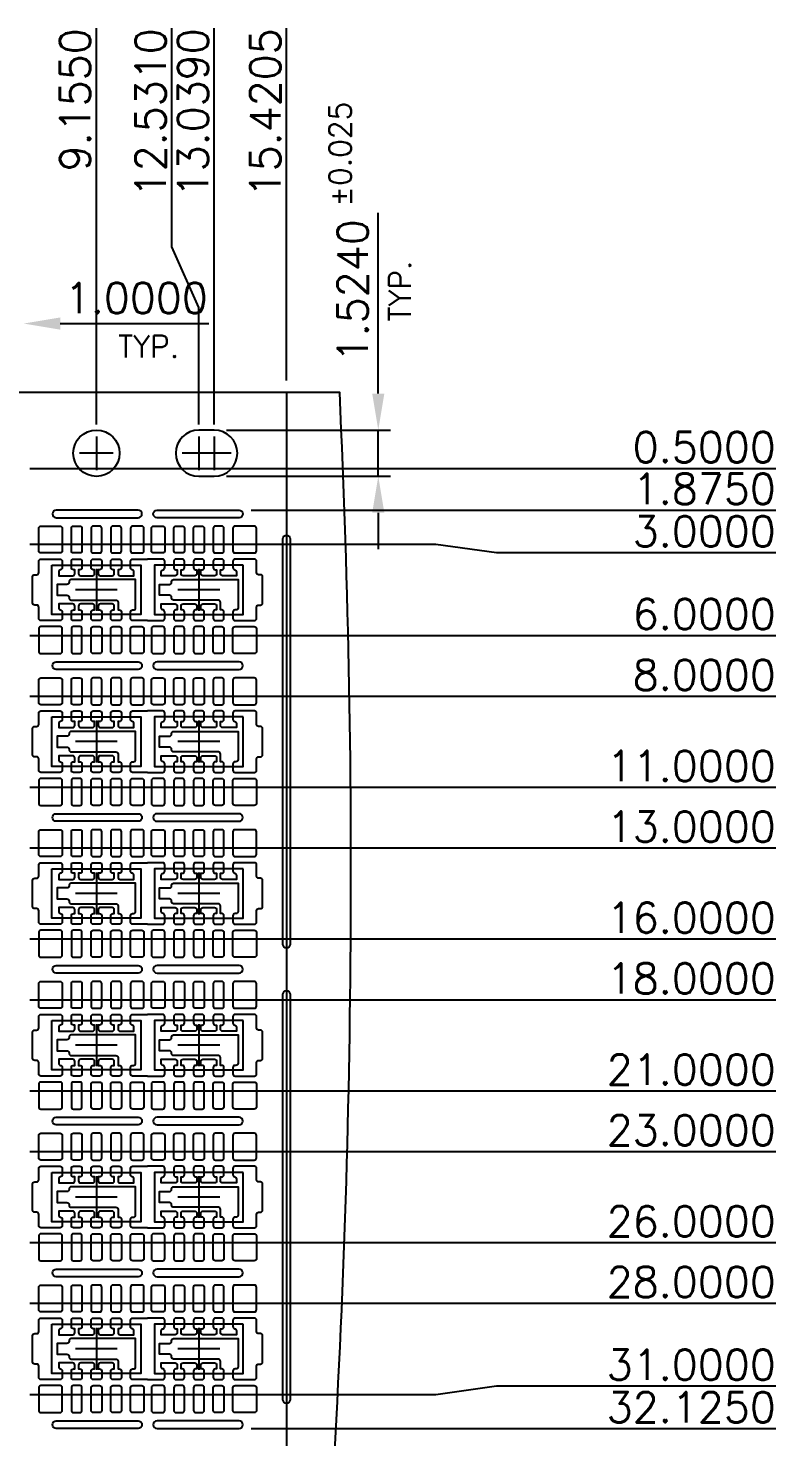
# Model space of a CAD drawing. Extents: x -629 to -184, y 97 to 360.
# Drawn here: x -569 to -507.4, y 215.9 to 331.9 of the extents above; entities that cross this region are included whole.
import ezdxf
from ezdxf.enums import TextEntityAlignment as Align
from ezdxf.lldxf.tags import DXFTag

# ---------------------------------------------------------------- set-up
doc = ezdxf.new("R2010")
doc.units = 0
doc.header["$LTSCALE"] = 8
doc.header["$MEASUREMENT"] = 0
for name, color, linetype in [('CEN', 2, 'CENTER'), ('COIN-LINE', 4, 'Continuous'), ('DIM', 7, 'Continuous'), ('LF-LINE', 1, 'Continuous'), ('PKG-OUT', 3, 'HIDDEN')]:
    doc.layers.add(name, color=color, linetype=linetype)
doc.styles.add('SIMPLEX', font='SIMPLEX.shx', dxfattribs={"height": 3})
tags = doc.linetypes.add('CENTER', pattern=[2, 1.25, -0.25, 0.25, -0.25]).pattern_tags.tags
tags[10:11] = [DXFTag(74, 4), DXFTag(75, 0), DXFTag(340, '0'), DXFTag(46, 1.0), DXFTag(50, 0.0), DXFTag(44, 0.0), DXFTag(45, 0.0)]
tags[8:9] = [DXFTag(74, 4), DXFTag(75, 0), DXFTag(340, '0'), DXFTag(46, 1.0), DXFTag(50, 0.0), DXFTag(44, 0.0), DXFTag(45, 0.0)]
tags[6:7] = [DXFTag(74, 4), DXFTag(75, 0), DXFTag(340, '0'), DXFTag(46, 1.0), DXFTag(50, 0.0), DXFTag(44, 0.0), DXFTag(45, 0.0)]
tags[4:5] = [DXFTag(74, 4), DXFTag(75, 0), DXFTag(340, '0'), DXFTag(46, 1.0), DXFTag(50, 0.0), DXFTag(44, 0.0), DXFTag(45, 0.0)]
tags = doc.linetypes.add('HIDDEN', pattern=[0.375, 0.25, -0.125]).pattern_tags.tags
tags[6:7] = [DXFTag(74, 4), DXFTag(75, 0), DXFTag(340, '0'), DXFTag(46, 1.0), DXFTag(50, 0.0), DXFTag(44, 0.0), DXFTag(45, 0.0)]
tags[4:5] = [DXFTag(74, 4), DXFTag(75, 0), DXFTag(340, '0'), DXFTag(46, 1.0), DXFTag(50, 0.0), DXFTag(44, 0.0), DXFTag(45, 0.0)]

# ---------------------------------------------------------------- blocks, each defined once
blk = doc.blocks.new('INT')
blk.add_lwpolyline([(1.688, -1.013), (1.195, -1.013, -0.414214), (1.125, -0.943), (1.125, -0.733, -0.414214), (1.195, -0.663), (1.223, -0.663, 0.414214), (1.293, -0.593), (1.293, 0.338), (-0.83, 0.338, 0.414214), (-0.9, 0.268), (-0.9, 0.25, -0.414214), (-0.97, 0.18), (-1.293, 0.18), (-1.293, -0.18), (-0.97, -0.18, -0.414214), (-0.9, -0.25), (-0.9, -0.268, 0.414214), (-0.83, -0.338), (0.643, -0.338, -0.414214), (0.712, -0.408), (0.712, -0.663), (0.755, -0.663, -0.414214), (0.825, -0.733), (0.825, -0.943, -0.414214), (0.755, -1.013), (0.545, -1.013, -0.414214), (0.475, -0.943), (0.475, -0.733, -0.414214), (0.545, -0.663), (0.587, -0.663), (0.587, -0.533, 0.414214), (0.517, -0.463), (0.133, -0.463, 0.414214), (0.062, -0.533), (0.062, -0.663), (0.105, -0.663, -0.414214), (0.175, -0.733), (0.175, -0.943, -0.414214), (0.105, -1.013), (-0.105, -1.013, -0.414214), (-0.175, -0.943), (-0.175, -0.733, -0.414214), (-0.105, -0.663), (-0.062, -0.663), (-0.062, -0.533, 0.414214), (-0.132, -0.463), (-0.518, -0.463, 0.414214), (-0.588, -0.533), (-0.588, -0.663), (-0.545, -0.663, -0.414214), (-0.475, -0.733), (-0.475, -0.943, -0.414214), (-0.545, -1.013), (-0.755, -1.013, -0.414214), (-0.825, -0.943), (-0.825, -0.733, -0.414214), (-0.755, -0.663), (-0.713, -0.663), (-0.713, -0.533, 0.414214), (-0.782, -0.463), (-1.237, -0.463), (-1.237, -0.594, 0.357421), (-1.181, -0.663, -0.357421), (-1.125, -0.732), (-1.125, -0.943, -0.414214), (-1.195, -1.013), (-1.83, -1.013, -0.414214), (-1.9, -0.943), (-1.9, -0.57, 0.414214), (-1.97, -0.5), (-2.03, -0.5, -0.414214), (-2.1, -0.43), (-2.1, 0.43, -0.414214), (-2.03, 0.5), (-1.97, 0.5, 0.414214), (-1.9, 0.57), (-1.9, 0.943, -0.414214), (-1.83, 1.013), (-1.195, 1.013, -0.414214), (-1.125, 0.943), (-1.125, 0.732, -0.357421), (-1.181, 0.663, 0.357421), (-1.237, 0.594), (-1.237, 0.463), (-0.782, 0.463, 0.414214), (-0.713, 0.533), (-0.713, 0.663), (-0.755, 0.663, -0.414214), (-0.825, 0.733), (-0.825, 0.943, -0.414214), (-0.755, 1.013), (-0.545, 1.013, -0.414214), (-0.475, 0.943), (-0.475, 0.733, -0.414214), (-0.545, 0.663), (-0.588, 0.663), (-0.588, 0.533, 0.414214), (-0.518, 0.463), (-0.132, 0.463, 0.414214), (-0.062, 0.533), (-0.062, 0.663), (-0.105, 0.663, -0.414214), (-0.175, 0.733), (-0.175, 0.943, -0.414214), (-0.105, 1.013), (0.105, 1.013, -0.414214), (0.175, 0.943), (0.175, 0.733, -0.414214), (0.105, 0.663), (0.062, 0.663), (0.062, 0.533, 0.414214), (0.133, 0.463), (0.517, 0.463, 0.414214), (0.587, 0.533), (0.587, 0.663), (0.545, 0.663, -0.414214), (0.475, 0.733), (0.475, 0.943, -0.414214), (0.545, 1.013), (0.755, 1.013, -0.414214), (0.825, 0.943), (0.825, 0.733, -0.414214), (0.755, 0.663), (0.712, 0.663), (0.712, 0.533, 0.414214), (0.783, 0.463), (1.237, 0.463), (1.237, 0.594, 0.357421), (1.181, 0.663, -0.357421), (1.125, 0.732), (1.125, 0.943, -0.414214), (1.195, 1.013), (1.688, 1.013)], format="xyb")
at = {"layer": 'PKG-OUT'}
blk.add_lwpolyline([(-1.463, 0.813), (1.463, 0.813), (1.463, -0.813), (-1.463, -0.813)], close=True, dxfattribs=at)
blk = doc.blocks.new('INT1')
blk.add_lwpolyline([(-1.688, -1.013), (-1.195, -1.013, 0.414214), (-1.125, -0.943), (-1.125, -0.732, 0.357421), (-1.181, -0.663, -0.357421), (-1.237, -0.594), (-1.237, -0.463), (-0.783, -0.463, -0.414214), (-0.713, -0.533), (-0.713, -0.663), (-0.755, -0.663, 0.414214), (-0.825, -0.733), (-0.825, -0.943, 0.414214), (-0.755, -1.013), (-0.545, -1.013, 0.414214), (-0.475, -0.943), (-0.475, -0.733, 0.414214), (-0.545, -0.663), (-0.588, -0.663), (-0.588, -0.533, -0.414214), (-0.518, -0.463), (-0.133, -0.463, -0.414214), (-0.063, -0.533), (-0.063, -0.663), (-0.105, -0.663, 0.414214), (-0.175, -0.733), (-0.175, -0.943, 0.414214), (-0.105, -1.013), (0.105, -1.013, 0.414214), (0.175, -0.943), (0.175, -0.733, 0.414214), (0.105, -0.663), (0.062, -0.663), (0.062, -0.533, -0.414214), (0.132, -0.463), (0.517, -0.463, -0.414214), (0.587, -0.533), (0.587, -0.663), (0.545, -0.663, 0.414214), (0.475, -0.733), (0.475, -0.943, 0.414214), (0.545, -1.013), (0.755, -1.013, 0.414214), (0.825, -0.943), (0.825, -0.733, 0.414214), (0.755, -0.663), (0.712, -0.663), (0.712, -0.408, 0.414214), (0.643, -0.338), (-0.83, -0.338, -0.414214), (-0.9, -0.268), (-0.9, -0.25, 0.414214), (-0.97, -0.18), (-1.293, -0.18), (-1.293, 0.18), (-0.97, 0.18, 0.414214), (-0.9, 0.25), (-0.9, 0.268, -0.414214), (-0.83, 0.338), (1.293, 0.338), (1.293, -0.593, -0.414214), (1.223, -0.663), (1.195, -0.663, 0.414214), (1.125, -0.733), (1.125, -0.943, 0.414214), (1.195, -1.013), (1.83, -1.013, 0.414214), (1.9, -0.943), (1.9, -0.57, -0.414214), (1.97, -0.5), (2.03, -0.5, 0.414214), (2.1, -0.43), (2.1, 0.43, 0.414214), (2.03, 0.5), (1.97, 0.5, -0.414214), (1.9, 0.57), (1.9, 0.943, 0.414214), (1.83, 1.013), (1.195, 1.013, 0.414214), (1.125, 0.943), (1.125, 0.732, 0.357421), (1.181, 0.663, -0.357421), (1.237, 0.594), (1.237, 0.463), (0.782, 0.463, -0.414214), (0.712, 0.533), (0.712, 0.663), (0.755, 0.663, 0.414214), (0.825, 0.733), (0.825, 0.943, 0.414214), (0.755, 1.013), (0.545, 1.013, 0.414214), (0.475, 0.943), (0.475, 0.733, 0.414214), (0.545, 0.663), (0.587, 0.663), (0.587, 0.533, -0.414214), (0.517, 0.463), (0.132, 0.463, -0.414214), (0.062, 0.533), (0.062, 0.663), (0.105, 0.663, 0.414214), (0.175, 0.733), (0.175, 0.943, 0.414214), (0.105, 1.013), (-0.105, 1.013, 0.414214), (-0.175, 0.943), (-0.175, 0.733, 0.414214), (-0.105, 0.663), (-0.063, 0.663), (-0.063, 0.533, -0.414214), (-0.133, 0.463), (-0.518, 0.463, -0.414214), (-0.588, 0.533), (-0.588, 0.663), (-0.545, 0.663, 0.414214), (-0.475, 0.733), (-0.475, 0.943, 0.414214), (-0.545, 1.013), (-0.755, 1.013, 0.414214), (-0.825, 0.943), (-0.825, 0.733, 0.414214), (-0.755, 0.663), (-0.713, 0.663), (-0.713, 0.533, -0.414214), (-0.783, 0.463), (-1.237, 0.463), (-1.237, 0.594, -0.357421), (-1.181, 0.663, 0.357421), (-1.125, 0.732), (-1.125, 0.943, 0.414214), (-1.195, 1.013), (-1.688, 1.013)], format="xyb")
at = {"layer": 'PKG-OUT'}
blk.add_lwpolyline([(1.463, 0.813), (-1.463, 0.813), (-1.463, -0.813), (1.463, -0.813)], close=True, dxfattribs=at)

msp = doc.modelspace()

# ---------------------------------------------------------------- linework, layer by layer
for points in [[(-566.71, 292.17, 1), (-566.71, 291.54), (-559.96, 291.54, 1), (-559.96, 292.17)], [(-551.65, 292.17, -1), (-551.65, 291.54), (-558.4, 291.54, -1), (-558.4, 292.17)], [(-567.98, 288.64, -0.414214), (-568.15, 288.81), (-568.15, 290.68, -0.414214), (-567.98, 290.85), (-566.39, 290.85, -0.414214), (-566.21, 290.68), (-566.21, 288.81, -0.414214), (-566.39, 288.64)], [(-565.29, 288.64, -0.414214), (-565.46, 288.81), (-565.46, 290.68, -0.414214), (-565.29, 290.85), (-564.76, 290.85, -0.414214), (-564.59, 290.68), (-564.59, 288.81, -0.414214), (-564.76, 288.64)], [(-563.14, 288.64, 0.414214), (-562.96, 288.81), (-562.96, 290.68, 0.414214), (-563.14, 290.85), (-563.66, 290.85, 0.414214), (-563.84, 290.68), (-563.84, 288.81, 0.414214), (-563.66, 288.64)], [(-561.51, 288.64, 0.414214), (-561.34, 288.81), (-561.34, 290.68, 0.414214), (-561.51, 290.85), (-562.04, 290.85, 0.414214), (-562.21, 290.68), (-562.21, 288.81, 0.414214), (-562.04, 288.64)], [(-559.67, 288.64, 0.414214), (-559.49, 288.81), (-559.49, 290.68, 0.414214), (-559.67, 290.85), (-560.41, 290.85, 0.414214), (-560.59, 290.68), (-560.59, 288.81, 0.414214), (-560.41, 288.64)], [(-558.69, 288.64, -0.414214), (-558.87, 288.81), (-558.87, 290.68, -0.414214), (-558.69, 290.85), (-557.95, 290.85, -0.414214), (-557.77, 290.68), (-557.77, 288.81, -0.414214), (-557.95, 288.64)], [(-556.85, 288.64, -0.414214), (-557.02, 288.81), (-557.02, 290.68, -0.414214), (-556.85, 290.85), (-556.32, 290.85, -0.414214), (-556.15, 290.68), (-556.15, 288.81, -0.414214), (-556.32, 288.64)], [(-555.22, 288.64, -0.414214), (-555.4, 288.81), (-555.4, 290.68, -0.414214), (-555.22, 290.85), (-554.7, 290.85, -0.414214), (-554.52, 290.68), (-554.52, 288.81, -0.414214), (-554.7, 288.64)], [(-553.07, 288.64, 0.414214), (-552.9, 288.81), (-552.9, 290.68, 0.414214), (-553.07, 290.85), (-553.6, 290.85, 0.414214), (-553.77, 290.68), (-553.77, 288.81, 0.414214), (-553.6, 288.64)], [(-550.39, 288.64, 0.414214), (-550.21, 288.81), (-550.21, 290.68, 0.414214), (-550.39, 290.85), (-551.97, 290.85, 0.414214), (-552.15, 290.68), (-552.15, 288.81, 0.414214), (-551.97, 288.64)], [(-567.98, 282.57, 0.414214), (-568.15, 282.4), (-568.15, 280.53, 0.414214), (-567.98, 280.35), (-566.39, 280.35, 0.414214), (-566.21, 280.53), (-566.21, 282.4, 0.414214), (-566.39, 282.57)], [(-565.29, 282.57, 0.414214), (-565.46, 282.4), (-565.46, 280.53, 0.414214), (-565.29, 280.35), (-564.76, 280.35, 0.414214), (-564.59, 280.53), (-564.59, 282.4, 0.414214), (-564.76, 282.57)], [(-563.14, 282.57, -0.414214), (-562.96, 282.4), (-562.96, 280.53, -0.414214), (-563.14, 280.35), (-563.66, 280.35, -0.414214), (-563.84, 280.53), (-563.84, 282.4, -0.414214), (-563.66, 282.57)], [(-561.51, 282.57, -0.414214), (-561.34, 282.4), (-561.34, 280.53, -0.414214), (-561.51, 280.35), (-562.04, 280.35, -0.414214), (-562.21, 280.53), (-562.21, 282.4, -0.414214), (-562.04, 282.57)], [(-559.67, 282.57, -0.414214), (-559.49, 282.4), (-559.49, 280.53, -0.414214), (-559.67, 280.35), (-560.41, 280.35, -0.414214), (-560.59, 280.53), (-560.59, 282.4, -0.414214), (-560.41, 282.57)], [(-558.69, 282.57, 0.414214), (-558.87, 282.4), (-558.87, 280.53, 0.414214), (-558.69, 280.35), (-557.95, 280.35, 0.414214), (-557.77, 280.53), (-557.77, 282.4, 0.414214), (-557.95, 282.57)], [(-556.85, 282.57, 0.414214), (-557.02, 282.4), (-557.02, 280.53, 0.414214), (-556.85, 280.35), (-556.32, 280.35, 0.414214), (-556.15, 280.53), (-556.15, 282.4, 0.414214), (-556.32, 282.57)], [(-555.22, 282.57, 0.414214), (-555.4, 282.4), (-555.4, 280.53, 0.414214), (-555.22, 280.35), (-554.7, 280.35, 0.414214), (-554.52, 280.53), (-554.52, 282.4, 0.414214), (-554.7, 282.57)], [(-553.07, 282.57, -0.414214), (-552.9, 282.4), (-552.9, 280.53, -0.414214), (-553.07, 280.35), (-553.6, 280.35, -0.414214), (-553.77, 280.53), (-553.77, 282.4, -0.414214), (-553.6, 282.57)], [(-550.39, 282.57, -0.414214), (-550.21, 282.4), (-550.21, 280.53, -0.414214), (-550.39, 280.35), (-551.97, 280.35, -0.414214), (-552.15, 280.53), (-552.15, 282.4, -0.414214), (-551.97, 282.57)], [(-566.71, 279.04, -1), (-566.71, 279.67), (-559.96, 279.67, -1), (-559.96, 279.04)], [(-551.65, 279.04, 1), (-551.65, 279.67), (-558.4, 279.67, 1), (-558.4, 279.04)], [(-567.98, 276.14, -0.414214), (-568.15, 276.31), (-568.15, 278.18, -0.414214), (-567.98, 278.35), (-566.39, 278.35, -0.414214), (-566.21, 278.18), (-566.21, 276.31, -0.414214), (-566.39, 276.14)], [(-565.29, 276.14, -0.414214), (-565.46, 276.31), (-565.46, 278.18, -0.414214), (-565.29, 278.35), (-564.76, 278.35, -0.414214), (-564.59, 278.18), (-564.59, 276.31, -0.414214), (-564.76, 276.14)], [(-563.14, 276.14, 0.414214), (-562.96, 276.31), (-562.96, 278.18, 0.414214), (-563.14, 278.35), (-563.66, 278.35, 0.414214), (-563.84, 278.18), (-563.84, 276.31, 0.414214), (-563.66, 276.14)], [(-561.51, 276.14, 0.414214), (-561.34, 276.31), (-561.34, 278.18, 0.414214), (-561.51, 278.35), (-562.04, 278.35, 0.414214), (-562.21, 278.18), (-562.21, 276.31, 0.414214), (-562.04, 276.14)], [(-559.67, 276.14, 0.414214), (-559.49, 276.31), (-559.49, 278.18, 0.414214), (-559.67, 278.35), (-560.41, 278.35, 0.414214), (-560.59, 278.18), (-560.59, 276.31, 0.414214), (-560.41, 276.14)], [(-558.69, 276.14, -0.414214), (-558.87, 276.31), (-558.87, 278.18, -0.414214), (-558.69, 278.35), (-557.95, 278.35, -0.414214), (-557.77, 278.18), (-557.77, 276.31, -0.414214), (-557.95, 276.14)], [(-556.85, 276.14, -0.414214), (-557.02, 276.31), (-557.02, 278.18, -0.414214), (-556.85, 278.35), (-556.32, 278.35, -0.414214), (-556.15, 278.18), (-556.15, 276.31, -0.414214), (-556.32, 276.14)], [(-555.22, 276.14, -0.414214), (-555.4, 276.31), (-555.4, 278.18, -0.414214), (-555.22, 278.35), (-554.7, 278.35, -0.414214), (-554.52, 278.18), (-554.52, 276.31, -0.414214), (-554.7, 276.14)], [(-553.07, 276.14, 0.414214), (-552.9, 276.31), (-552.9, 278.18, 0.414214), (-553.07, 278.35), (-553.6, 278.35, 0.414214), (-553.77, 278.18), (-553.77, 276.31, 0.414214), (-553.6, 276.14)], [(-550.39, 276.14, 0.414214), (-550.21, 276.31), (-550.21, 278.18, 0.414214), (-550.39, 278.35), (-551.97, 278.35, 0.414214), (-552.15, 278.18), (-552.15, 276.31, 0.414214), (-551.97, 276.14)], [(-567.98, 270.07, 0.414214), (-568.15, 269.9), (-568.15, 268.03, 0.414214), (-567.98, 267.85), (-566.39, 267.85, 0.414214), (-566.21, 268.03), (-566.21, 269.9, 0.414214), (-566.39, 270.07)], [(-565.29, 270.07, 0.414214), (-565.46, 269.9), (-565.46, 268.03, 0.414214), (-565.29, 267.85), (-564.76, 267.85, 0.414214), (-564.59, 268.03), (-564.59, 269.9, 0.414214), (-564.76, 270.07)], [(-563.14, 270.07, -0.414214), (-562.96, 269.9), (-562.96, 268.03, -0.414214), (-563.14, 267.85), (-563.66, 267.85, -0.414214), (-563.84, 268.03), (-563.84, 269.9, -0.414214), (-563.66, 270.07)], [(-561.51, 270.07, -0.414214), (-561.34, 269.9), (-561.34, 268.03, -0.414214), (-561.51, 267.85), (-562.04, 267.85, -0.414214), (-562.21, 268.03), (-562.21, 269.9, -0.414214), (-562.04, 270.07)], [(-559.67, 270.07, -0.414214), (-559.49, 269.9), (-559.49, 268.03, -0.414214), (-559.67, 267.85), (-560.41, 267.85, -0.414214), (-560.59, 268.03), (-560.59, 269.9, -0.414214), (-560.41, 270.07)], [(-558.69, 270.07, 0.414214), (-558.87, 269.9), (-558.87, 268.03, 0.414214), (-558.69, 267.85), (-557.95, 267.85, 0.414214), (-557.77, 268.03), (-557.77, 269.9, 0.414214), (-557.95, 270.07)], [(-556.85, 270.07, 0.414214), (-557.02, 269.9), (-557.02, 268.03, 0.414214), (-556.85, 267.85), (-556.32, 267.85, 0.414214), (-556.15, 268.03), (-556.15, 269.9, 0.414214), (-556.32, 270.07)], [(-555.22, 270.07, 0.414214), (-555.4, 269.9), (-555.4, 268.03, 0.414214), (-555.22, 267.85), (-554.7, 267.85, 0.414214), (-554.52, 268.03), (-554.52, 269.9, 0.414214), (-554.7, 270.07)], [(-553.07, 270.07, -0.414214), (-552.9, 269.9), (-552.9, 268.03, -0.414214), (-553.07, 267.85), (-553.6, 267.85, -0.414214), (-553.77, 268.03), (-553.77, 269.9, -0.414214), (-553.6, 270.07)], [(-550.39, 270.07, -0.414214), (-550.21, 269.9), (-550.21, 268.03, -0.414214), (-550.39, 267.85), (-551.97, 267.85, -0.414214), (-552.15, 268.03), (-552.15, 269.9, -0.414214), (-551.97, 270.07)], [(-566.71, 266.54, -1), (-566.71, 267.17), (-559.96, 267.17, -1), (-559.96, 266.54)], [(-551.65, 266.54, 1), (-551.65, 267.17), (-558.4, 267.17, 1), (-558.4, 266.54)], [(-567.98, 263.64, -0.414214), (-568.15, 263.81), (-568.15, 265.68, -0.414214), (-567.98, 265.85), (-566.39, 265.85, -0.414214), (-566.21, 265.68), (-566.21, 263.81, -0.414214), (-566.39, 263.64)], [(-565.29, 263.64, -0.414214), (-565.46, 263.81), (-565.46, 265.68, -0.414214), (-565.29, 265.85), (-564.76, 265.85, -0.414214), (-564.59, 265.68), (-564.59, 263.81, -0.414214), (-564.76, 263.64)], [(-563.14, 263.64, 0.414214), (-562.96, 263.81), (-562.96, 265.68, 0.414214), (-563.14, 265.85), (-563.66, 265.85, 0.414214), (-563.84, 265.68), (-563.84, 263.81, 0.414214), (-563.66, 263.64)], [(-561.51, 263.64, 0.414214), (-561.34, 263.81), (-561.34, 265.68, 0.414214), (-561.51, 265.85), (-562.04, 265.85, 0.414214), (-562.21, 265.68), (-562.21, 263.81, 0.414214), (-562.04, 263.64)], [(-559.67, 263.64, 0.414214), (-559.49, 263.81), (-559.49, 265.68, 0.414214), (-559.67, 265.85), (-560.41, 265.85, 0.414214), (-560.59, 265.68), (-560.59, 263.81, 0.414214), (-560.41, 263.64)], [(-558.69, 263.64, -0.414214), (-558.87, 263.81), (-558.87, 265.68, -0.414214), (-558.69, 265.85), (-557.95, 265.85, -0.414214), (-557.77, 265.68), (-557.77, 263.81, -0.414214), (-557.95, 263.64)], [(-556.85, 263.64, -0.414214), (-557.02, 263.81), (-557.02, 265.68, -0.414214), (-556.85, 265.85), (-556.32, 265.85, -0.414214), (-556.15, 265.68), (-556.15, 263.81, -0.414214), (-556.32, 263.64)], [(-555.22, 263.64, -0.414214), (-555.4, 263.81), (-555.4, 265.68, -0.414214), (-555.22, 265.85), (-554.7, 265.85, -0.414214), (-554.52, 265.68), (-554.52, 263.81, -0.414214), (-554.7, 263.64)], [(-553.07, 263.64, 0.414214), (-552.9, 263.81), (-552.9, 265.68, 0.414214), (-553.07, 265.85), (-553.6, 265.85, 0.414214), (-553.77, 265.68), (-553.77, 263.81, 0.414214), (-553.6, 263.64)], [(-550.39, 263.64, 0.414214), (-550.21, 263.81), (-550.21, 265.68, 0.414214), (-550.39, 265.85), (-551.97, 265.85, 0.414214), (-552.15, 265.68), (-552.15, 263.81, 0.414214), (-551.97, 263.64)], [(-567.98, 257.57, 0.414214), (-568.15, 257.4), (-568.15, 255.53, 0.414214), (-567.98, 255.35), (-566.39, 255.35, 0.414214), (-566.21, 255.53), (-566.21, 257.4, 0.414214), (-566.39, 257.57)], [(-565.29, 257.57, 0.414214), (-565.46, 257.4), (-565.46, 255.53, 0.414214), (-565.29, 255.35), (-564.76, 255.35, 0.414214), (-564.59, 255.53), (-564.59, 257.4, 0.414214), (-564.76, 257.57)], [(-563.14, 257.57, -0.414214), (-562.96, 257.4), (-562.96, 255.53, -0.414214), (-563.14, 255.35), (-563.66, 255.35, -0.414214), (-563.84, 255.53), (-563.84, 257.4, -0.414214), (-563.66, 257.57)], [(-561.51, 257.57, -0.414214), (-561.34, 257.4), (-561.34, 255.53, -0.414214), (-561.51, 255.35), (-562.04, 255.35, -0.414214), (-562.21, 255.53), (-562.21, 257.4, -0.414214), (-562.04, 257.57)], [(-559.67, 257.57, -0.414214), (-559.49, 257.4), (-559.49, 255.53, -0.414214), (-559.67, 255.35), (-560.41, 255.35, -0.414214), (-560.59, 255.53), (-560.59, 257.4, -0.414214), (-560.41, 257.57)], [(-558.69, 257.57, 0.414214), (-558.87, 257.4), (-558.87, 255.53, 0.414214), (-558.69, 255.35), (-557.95, 255.35, 0.414214), (-557.77, 255.53), (-557.77, 257.4, 0.414214), (-557.95, 257.57)], [(-556.85, 257.57, 0.414214), (-557.02, 257.4), (-557.02, 255.53, 0.414214), (-556.85, 255.35), (-556.32, 255.35, 0.414214), (-556.15, 255.53), (-556.15, 257.4, 0.414214), (-556.32, 257.57)], [(-555.22, 257.57, 0.414214), (-555.4, 257.4), (-555.4, 255.53, 0.414214), (-555.22, 255.35), (-554.7, 255.35, 0.414214), (-554.52, 255.53), (-554.52, 257.4, 0.414214), (-554.7, 257.57)], [(-553.07, 257.57, -0.414214), (-552.9, 257.4), (-552.9, 255.53, -0.414214), (-553.07, 255.35), (-553.6, 255.35, -0.414214), (-553.77, 255.53), (-553.77, 257.4, -0.414214), (-553.6, 257.57)], [(-550.39, 257.57, -0.414214), (-550.21, 257.4), (-550.21, 255.53, -0.414214), (-550.39, 255.35), (-551.97, 255.35, -0.414214), (-552.15, 255.53), (-552.15, 257.4, -0.414214), (-551.97, 257.57)], [(-566.71, 254.04, -1), (-566.71, 254.67), (-559.96, 254.67, -1), (-559.96, 254.04)], [(-551.65, 254.04, 1), (-551.65, 254.67), (-558.4, 254.67, 1), (-558.4, 254.04)], [(-567.98, 251.14, -0.414214), (-568.15, 251.31), (-568.15, 253.18, -0.414214), (-567.98, 253.35), (-566.39, 253.35, -0.414214), (-566.21, 253.18), (-566.21, 251.31, -0.414214), (-566.39, 251.14)], [(-565.29, 251.14, -0.414214), (-565.46, 251.31), (-565.46, 253.18, -0.414214), (-565.29, 253.35), (-564.76, 253.35, -0.414214), (-564.59, 253.18), (-564.59, 251.31, -0.414214), (-564.76, 251.14)], [(-563.14, 251.14, 0.414214), (-562.96, 251.31), (-562.96, 253.18, 0.414214), (-563.14, 253.35), (-563.66, 253.35, 0.414214), (-563.84, 253.18), (-563.84, 251.31, 0.414214), (-563.66, 251.14)], [(-561.51, 251.14, 0.414214), (-561.34, 251.31), (-561.34, 253.18, 0.414214), (-561.51, 253.35), (-562.04, 253.35, 0.414214), (-562.21, 253.18), (-562.21, 251.31, 0.414214), (-562.04, 251.14)], [(-559.67, 251.14, 0.414214), (-559.49, 251.31), (-559.49, 253.18, 0.414214), (-559.67, 253.35), (-560.41, 253.35, 0.414214), (-560.59, 253.18), (-560.59, 251.31, 0.414214), (-560.41, 251.14)], [(-558.69, 251.14, -0.414214), (-558.87, 251.31), (-558.87, 253.18, -0.414214), (-558.69, 253.35), (-557.95, 253.35, -0.414214), (-557.77, 253.18), (-557.77, 251.31, -0.414214), (-557.95, 251.14)], [(-556.85, 251.14, -0.414214), (-557.02, 251.31), (-557.02, 253.18, -0.414214), (-556.85, 253.35), (-556.32, 253.35, -0.414214), (-556.15, 253.18), (-556.15, 251.31, -0.414214), (-556.32, 251.14)], [(-555.22, 251.14, -0.414214), (-555.4, 251.31), (-555.4, 253.18, -0.414214), (-555.22, 253.35), (-554.7, 253.35, -0.414214), (-554.52, 253.18), (-554.52, 251.31, -0.414214), (-554.7, 251.14)], [(-553.07, 251.14, 0.414214), (-552.9, 251.31), (-552.9, 253.18, 0.414214), (-553.07, 253.35), (-553.6, 253.35, 0.414214), (-553.77, 253.18), (-553.77, 251.31, 0.414214), (-553.6, 251.14)], [(-550.39, 251.14, 0.414214), (-550.21, 251.31), (-550.21, 253.18, 0.414214), (-550.39, 253.35), (-551.97, 253.35, 0.414214), (-552.15, 253.18), (-552.15, 251.31, 0.414214), (-551.97, 251.14)], [(-567.98, 245.07, 0.414214), (-568.15, 244.9), (-568.15, 243.03, 0.414214), (-567.98, 242.85), (-566.39, 242.85, 0.414214), (-566.21, 243.03), (-566.21, 244.9, 0.414214), (-566.39, 245.07)], [(-565.29, 245.07, 0.414214), (-565.46, 244.9), (-565.46, 243.03, 0.414214), (-565.29, 242.85), (-564.76, 242.85, 0.414214), (-564.59, 243.03), (-564.59, 244.9, 0.414214), (-564.76, 245.07)], [(-563.14, 245.07, -0.414214), (-562.96, 244.9), (-562.96, 243.03, -0.414214), (-563.14, 242.85), (-563.66, 242.85, -0.414214), (-563.84, 243.03), (-563.84, 244.9, -0.414214), (-563.66, 245.07)], [(-561.51, 245.07, -0.414214), (-561.34, 244.9), (-561.34, 243.03, -0.414214), (-561.51, 242.85), (-562.04, 242.85, -0.414214), (-562.21, 243.03), (-562.21, 244.9, -0.414214), (-562.04, 245.07)], [(-559.67, 245.07, -0.414214), (-559.49, 244.9), (-559.49, 243.03, -0.414214), (-559.67, 242.85), (-560.41, 242.85, -0.414214), (-560.59, 243.03), (-560.59, 244.9, -0.414214), (-560.41, 245.07)], [(-558.69, 245.07, 0.414214), (-558.87, 244.9), (-558.87, 243.03, 0.414214), (-558.69, 242.85), (-557.95, 242.85, 0.414214), (-557.77, 243.03), (-557.77, 244.9, 0.414214), (-557.95, 245.07)], [(-556.85, 245.07, 0.414214), (-557.02, 244.9), (-557.02, 243.03, 0.414214), (-556.85, 242.85), (-556.32, 242.85, 0.414214), (-556.15, 243.03), (-556.15, 244.9, 0.414214), (-556.32, 245.07)], [(-555.22, 245.07, 0.414214), (-555.4, 244.9), (-555.4, 243.03, 0.414214), (-555.22, 242.85), (-554.7, 242.85, 0.414214), (-554.52, 243.03), (-554.52, 244.9, 0.414214), (-554.7, 245.07)], [(-553.07, 245.07, -0.414214), (-552.9, 244.9), (-552.9, 243.03, -0.414214), (-553.07, 242.85), (-553.6, 242.85, -0.414214), (-553.77, 243.03), (-553.77, 244.9, -0.414214), (-553.6, 245.07)], [(-550.39, 245.07, -0.414214), (-550.21, 244.9), (-550.21, 243.03, -0.414214), (-550.39, 242.85), (-551.97, 242.85, -0.414214), (-552.15, 243.03), (-552.15, 244.9, -0.414214), (-551.97, 245.07)], [(-566.71, 241.54, -1), (-566.71, 242.17), (-559.96, 242.17, -1), (-559.96, 241.54)], [(-551.65, 241.54, 1), (-551.65, 242.17), (-558.4, 242.17, 1), (-558.4, 241.54)], [(-567.98, 238.64, -0.414214), (-568.15, 238.81), (-568.15, 240.68, -0.414214), (-567.98, 240.85), (-566.39, 240.85, -0.414214), (-566.21, 240.68), (-566.21, 238.81, -0.414214), (-566.39, 238.64)], [(-565.29, 238.64, -0.414214), (-565.46, 238.81), (-565.46, 240.68, -0.414214), (-565.29, 240.85), (-564.76, 240.85, -0.414214), (-564.59, 240.68), (-564.59, 238.81, -0.414214), (-564.76, 238.64)], [(-563.14, 238.64, 0.414214), (-562.96, 238.81), (-562.96, 240.68, 0.414214), (-563.14, 240.85), (-563.66, 240.85, 0.414214), (-563.84, 240.68), (-563.84, 238.81, 0.414214), (-563.66, 238.64)], [(-561.51, 238.64, 0.414214), (-561.34, 238.81), (-561.34, 240.68, 0.414214), (-561.51, 240.85), (-562.04, 240.85, 0.414214), (-562.21, 240.68), (-562.21, 238.81, 0.414214), (-562.04, 238.64)], [(-559.67, 238.64, 0.414214), (-559.49, 238.81), (-559.49, 240.68, 0.414214), (-559.67, 240.85), (-560.41, 240.85, 0.414214), (-560.59, 240.68), (-560.59, 238.81, 0.414214), (-560.41, 238.64)], [(-558.69, 238.64, -0.414214), (-558.87, 238.81), (-558.87, 240.68, -0.414214), (-558.69, 240.85), (-557.95, 240.85, -0.414214), (-557.77, 240.68), (-557.77, 238.81, -0.414214), (-557.95, 238.64)], [(-556.85, 238.64, -0.414214), (-557.02, 238.81), (-557.02, 240.68, -0.414214), (-556.85, 240.85), (-556.32, 240.85, -0.414214), (-556.15, 240.68), (-556.15, 238.81, -0.414214), (-556.32, 238.64)], [(-555.22, 238.64, -0.414214), (-555.4, 238.81), (-555.4, 240.68, -0.414214), (-555.22, 240.85), (-554.7, 240.85, -0.414214), (-554.52, 240.68), (-554.52, 238.81, -0.414214), (-554.7, 238.64)], [(-553.07, 238.64, 0.414214), (-552.9, 238.81), (-552.9, 240.68, 0.414214), (-553.07, 240.85), (-553.6, 240.85, 0.414214), (-553.77, 240.68), (-553.77, 238.81, 0.414214), (-553.6, 238.64)], [(-550.39, 238.64, 0.414214), (-550.21, 238.81), (-550.21, 240.68, 0.414214), (-550.39, 240.85), (-551.97, 240.85, 0.414214), (-552.15, 240.68), (-552.15, 238.81, 0.414214), (-551.97, 238.64)], [(-567.98, 232.57, 0.414214), (-568.15, 232.4), (-568.15, 230.53, 0.414214), (-567.98, 230.35), (-566.39, 230.35, 0.414214), (-566.21, 230.53), (-566.21, 232.4, 0.414214), (-566.39, 232.57)], [(-565.29, 232.57, 0.414214), (-565.46, 232.4), (-565.46, 230.53, 0.414214), (-565.29, 230.35), (-564.76, 230.35, 0.414214), (-564.59, 230.53), (-564.59, 232.4, 0.414214), (-564.76, 232.57)], [(-563.14, 232.57, -0.414214), (-562.96, 232.4), (-562.96, 230.53, -0.414214), (-563.14, 230.35), (-563.66, 230.35, -0.414214), (-563.84, 230.53), (-563.84, 232.4, -0.414214), (-563.66, 232.57)], [(-561.51, 232.57, -0.414214), (-561.34, 232.4), (-561.34, 230.53, -0.414214), (-561.51, 230.35), (-562.04, 230.35, -0.414214), (-562.21, 230.53), (-562.21, 232.4, -0.414214), (-562.04, 232.57)], [(-559.67, 232.57, -0.414214), (-559.49, 232.4), (-559.49, 230.53, -0.414214), (-559.67, 230.35), (-560.41, 230.35, -0.414214), (-560.59, 230.53), (-560.59, 232.4, -0.414214), (-560.41, 232.57)], [(-558.69, 232.57, 0.414214), (-558.87, 232.4), (-558.87, 230.53, 0.414214), (-558.69, 230.35), (-557.95, 230.35, 0.414214), (-557.77, 230.53), (-557.77, 232.4, 0.414214), (-557.95, 232.57)], [(-556.85, 232.57, 0.414214), (-557.02, 232.4), (-557.02, 230.53, 0.414214), (-556.85, 230.35), (-556.32, 230.35, 0.414214), (-556.15, 230.53), (-556.15, 232.4, 0.414214), (-556.32, 232.57)], [(-555.22, 232.57, 0.414214), (-555.4, 232.4), (-555.4, 230.53, 0.414214), (-555.22, 230.35), (-554.7, 230.35, 0.414214), (-554.52, 230.53), (-554.52, 232.4, 0.414214), (-554.7, 232.57)], [(-553.07, 232.57, -0.414214), (-552.9, 232.4), (-552.9, 230.53, -0.414214), (-553.07, 230.35), (-553.6, 230.35, -0.414214), (-553.77, 230.53), (-553.77, 232.4, -0.414214), (-553.6, 232.57)], [(-550.39, 232.57, -0.414214), (-550.21, 232.4), (-550.21, 230.53, -0.414214), (-550.39, 230.35), (-551.97, 230.35, -0.414214), (-552.15, 230.53), (-552.15, 232.4, -0.414214), (-551.97, 232.57)], [(-566.71, 229.04, -1), (-566.71, 229.67), (-559.96, 229.67, -1), (-559.96, 229.04)], [(-551.65, 229.04, 1), (-551.65, 229.67), (-558.4, 229.67, 1), (-558.4, 229.04)], [(-567.98, 226.14, -0.414214), (-568.15, 226.31), (-568.15, 228.18, -0.414214), (-567.98, 228.35), (-566.39, 228.35, -0.414214), (-566.21, 228.18), (-566.21, 226.31, -0.414214), (-566.39, 226.14)], [(-565.29, 226.14, -0.414214), (-565.46, 226.31), (-565.46, 228.18, -0.414214), (-565.29, 228.35), (-564.76, 228.35, -0.414214), (-564.59, 228.18), (-564.59, 226.31, -0.414214), (-564.76, 226.14)], [(-563.14, 226.14, 0.414214), (-562.96, 226.31), (-562.96, 228.18, 0.414214), (-563.14, 228.35), (-563.66, 228.35, 0.414214), (-563.84, 228.18), (-563.84, 226.31, 0.414214), (-563.66, 226.14)], [(-561.51, 226.14, 0.414214), (-561.34, 226.31), (-561.34, 228.18, 0.414214), (-561.51, 228.35), (-562.04, 228.35, 0.414214), (-562.21, 228.18), (-562.21, 226.31, 0.414214), (-562.04, 226.14)], [(-559.67, 226.14, 0.414214), (-559.49, 226.31), (-559.49, 228.18, 0.414214), (-559.67, 228.35), (-560.41, 228.35, 0.414214), (-560.59, 228.18), (-560.59, 226.31, 0.414214), (-560.41, 226.14)], [(-558.69, 226.14, -0.414214), (-558.87, 226.31), (-558.87, 228.18, -0.414214), (-558.69, 228.35), (-557.95, 228.35, -0.414214), (-557.77, 228.18), (-557.77, 226.31, -0.414214), (-557.95, 226.14)], [(-556.85, 226.14, -0.414214), (-557.02, 226.31), (-557.02, 228.18, -0.414214), (-556.85, 228.35), (-556.32, 228.35, -0.414214), (-556.15, 228.18), (-556.15, 226.31, -0.414214), (-556.32, 226.14)], [(-555.22, 226.14, -0.414214), (-555.4, 226.31), (-555.4, 228.18, -0.414214), (-555.22, 228.35), (-554.7, 228.35, -0.414214), (-554.52, 228.18), (-554.52, 226.31, -0.414214), (-554.7, 226.14)], [(-553.07, 226.14, 0.414214), (-552.9, 226.31), (-552.9, 228.18, 0.414214), (-553.07, 228.35), (-553.6, 228.35, 0.414214), (-553.77, 228.18), (-553.77, 226.31, 0.414214), (-553.6, 226.14)], [(-550.39, 226.14, 0.414214), (-550.21, 226.31), (-550.21, 228.18, 0.414214), (-550.39, 228.35), (-551.97, 228.35, 0.414214), (-552.15, 228.18), (-552.15, 226.31, 0.414214), (-551.97, 226.14)], [(-567.98, 220.07, 0.414214), (-568.15, 219.9), (-568.15, 218.03, 0.414214), (-567.98, 217.85), (-566.39, 217.85, 0.414214), (-566.21, 218.03), (-566.21, 219.9, 0.414214), (-566.39, 220.07)], [(-565.29, 220.07, 0.414214), (-565.46, 219.9), (-565.46, 218.03, 0.414214), (-565.29, 217.85), (-564.76, 217.85, 0.414214), (-564.59, 218.03), (-564.59, 219.9, 0.414214), (-564.76, 220.07)], [(-563.14, 220.07, -0.414214), (-562.96, 219.9), (-562.96, 218.03, -0.414214), (-563.14, 217.85), (-563.66, 217.85, -0.414214), (-563.84, 218.03), (-563.84, 219.9, -0.414214), (-563.66, 220.07)], [(-561.51, 220.07, -0.414214), (-561.34, 219.9), (-561.34, 218.03, -0.414214), (-561.51, 217.85), (-562.04, 217.85, -0.414214), (-562.21, 218.03), (-562.21, 219.9, -0.414214), (-562.04, 220.07)], [(-559.67, 220.07, -0.414214), (-559.49, 219.9), (-559.49, 218.03, -0.414214), (-559.67, 217.85), (-560.41, 217.85, -0.414214), (-560.59, 218.03), (-560.59, 219.9, -0.414214), (-560.41, 220.07)], [(-558.69, 220.07, 0.414214), (-558.87, 219.9), (-558.87, 218.03, 0.414214), (-558.69, 217.85), (-557.95, 217.85, 0.414214), (-557.77, 218.03), (-557.77, 219.9, 0.414214), (-557.95, 220.07)], [(-556.85, 220.07, 0.414214), (-557.02, 219.9), (-557.02, 218.03, 0.414214), (-556.85, 217.85), (-556.32, 217.85, 0.414214), (-556.15, 218.03), (-556.15, 219.9, 0.414214), (-556.32, 220.07)], [(-555.22, 220.07, 0.414214), (-555.4, 219.9), (-555.4, 218.03, 0.414214), (-555.22, 217.85), (-554.7, 217.85, 0.414214), (-554.52, 218.03), (-554.52, 219.9, 0.414214), (-554.7, 220.07)], [(-553.07, 220.07, -0.414214), (-552.9, 219.9), (-552.9, 218.03, -0.414214), (-553.07, 217.85), (-553.6, 217.85, -0.414214), (-553.77, 218.03), (-553.77, 219.9, -0.414214), (-553.6, 220.07)], [(-550.39, 220.07, -0.414214), (-550.21, 219.9), (-550.21, 218.03, -0.414214), (-550.39, 217.85), (-551.97, 217.85, -0.414214), (-552.15, 218.03), (-552.15, 219.9, -0.414214), (-551.97, 220.07)], [(-566.71, 216.54, -1), (-566.71, 217.17), (-559.96, 217.17, -1), (-559.96, 216.54)], [(-551.65, 216.54, 1), (-551.65, 217.17), (-558.4, 217.17, 1), (-558.4, 216.54)]]:
    msp.add_lwpolyline(points, format="xyb", close=True)
at = {"layer": 'CEN'}
for p, q in [((-547.74, 301.85), (-547.74, 126.85)), ((-563.4, 298.23), (-563.4, 295.47)), ((-554.96, 298.23), (-554.96, 295.47)), ((-553.69, 298.23), (-553.69, 295.47)), ((-562.02, 296.85), (-564.78, 296.85)), ((-553.58, 296.85), (-556.34, 296.85)), ((-552.31, 296.85), (-555.07, 296.85)), ((-563.4, 287.33), (-563.4, 283.88)), ((-554.96, 287.33), (-554.96, 283.88)), ((-561.68, 285.6), (-565.13, 285.6)), ((-553.24, 285.6), (-556.69, 285.6)), ((-563.4, 274.83), (-563.4, 271.38)), ((-554.96, 274.83), (-554.96, 271.38)), ((-561.68, 273.1), (-565.13, 273.1)), ((-553.24, 273.1), (-556.69, 273.1)), ((-563.4, 262.33), (-563.4, 258.88)), ((-554.96, 262.33), (-554.96, 258.88)), ((-561.68, 260.6), (-565.13, 260.6)), ((-553.24, 260.6), (-556.69, 260.6)), ((-563.4, 249.83), (-563.4, 246.38)), ((-554.96, 249.83), (-554.96, 246.38)), ((-561.68, 248.1), (-565.13, 248.1)), ((-553.24, 248.1), (-556.69, 248.1)), ((-563.4, 237.33), (-563.4, 233.88)), ((-554.96, 237.33), (-554.96, 233.88)), ((-561.68, 235.6), (-565.13, 235.6)), ((-553.24, 235.6), (-556.69, 235.6)), ((-563.4, 224.83), (-563.4, 221.38)), ((-554.96, 224.83), (-554.96, 221.38)), ((-561.68, 223.1), (-565.13, 223.1)), ((-553.24, 223.1), (-556.69, 223.1))]:
    msp.add_line(p, q, dxfattribs=at)
at = {"layer": 'COIN-LINE'}
for p, q in [((-563.4, 308.85), (-563.4, 313.85)), ((-554.96, 308.85), (-557.19, 313.85)), ((-553.69, 308.85), (-553.69, 313.85)), ((-547.74, 308.85), (-547.74, 313.85)), ((-535.43, 295.6), (-530.43, 295.6)), ((-535.43, 292.17), (-530.43, 292.17)), ((-535.43, 289.35), (-530.43, 288.67)), ((-535.43, 281.85), (-530.43, 281.85)), ((-535.43, 276.85), (-530.43, 276.85)), ((-535.43, 269.35), (-530.43, 269.35)), ((-535.43, 264.35), (-530.43, 264.35)), ((-535.43, 256.85), (-530.43, 256.85)), ((-535.43, 251.85), (-530.43, 251.85)), ((-535.43, 244.35), (-530.43, 244.35)), ((-535.43, 239.35), (-530.43, 239.35)), ((-535.43, 231.85), (-530.43, 231.85)), ((-535.43, 226.85), (-530.43, 226.85)), ((-535.43, 219.35), (-530.43, 220.04)), ((-535.43, 216.54), (-530.43, 216.54))]:
    msp.add_line(p, q, dxfattribs=at)
at = {"layer": 'DIM'}
for p, q in [((-563.4, 313.85), (-563.4, 331.85)), ((-557.19, 313.85), (-557.19, 331.85)), ((-553.69, 313.85), (-553.69, 331.85)), ((-547.74, 313.85), (-547.74, 331.85)), ((-540.18, 301.76), (-540.18, 316.65)), ((-563.4, 299.23), (-563.4, 308.85)), ((-554.96, 299.23), (-554.96, 308.85)), ((-553.69, 299.23), (-553.69, 308.85)), ((-547.74, 302.85), (-547.74, 308.85)), ((-566.38, 307.53), (-554.14, 307.53)), ((-552.69, 298.76), (-539.18, 298.76)), ((-540.18, 294.95), (-540.18, 298.76)), ((-568.88, 295.6), (-535.43, 295.6)), ((-552.69, 294.95), (-539.18, 294.95)), ((-530.43, 295.6), (-507.43, 295.6)), ((-550.65, 292.17), (-535.43, 292.17)), ((-540.18, 291.95), (-540.18, 288.95)), ((-530.43, 292.17), (-507.43, 292.17)), ((-568.88, 289.35), (-535.43, 289.35)), ((-530.43, 288.67), (-507.43, 288.67)), ((-568.88, 281.85), (-535.43, 281.85)), ((-530.43, 281.85), (-507.43, 281.85)), ((-568.88, 276.85), (-535.43, 276.85)), ((-530.43, 276.85), (-507.43, 276.85)), ((-568.88, 269.35), (-535.43, 269.35)), ((-530.43, 269.35), (-507.43, 269.35)), ((-568.88, 264.35), (-535.43, 264.35)), ((-530.43, 264.35), (-507.43, 264.35)), ((-568.88, 256.85), (-535.43, 256.85)), ((-530.43, 256.85), (-507.43, 256.85)), ((-568.88, 251.85), (-535.43, 251.85)), ((-530.43, 251.85), (-507.43, 251.85)), ((-568.88, 244.35), (-535.43, 244.35)), ((-530.43, 244.35), (-507.43, 244.35)), ((-568.88, 239.35), (-535.43, 239.35)), ((-530.43, 239.35), (-507.43, 239.35)), ((-568.88, 231.85), (-535.43, 231.85)), ((-530.43, 231.85), (-507.43, 231.85)), ((-568.88, 226.85), (-535.43, 226.85)), ((-530.43, 226.85), (-507.43, 226.85)), ((-568.88, 219.35), (-535.43, 219.35)), ((-530.43, 220.04), (-507.43, 220.04)), ((-550.65, 216.54), (-535.43, 216.54)), ((-530.43, 216.54), (-507.43, 216.54))]:
    msp.add_line(p, q, dxfattribs=at)
for points in [[(-569.38, 307.53), (-566.38, 307.03), (-566.38, 308.03)], [(-540.18, 298.76), (-539.68, 301.76), (-540.68, 301.76)], [(-540.18, 294.95), (-539.68, 291.95), (-540.68, 291.95)]]:
    msp.add_solid(points, dxfattribs=at)
at = {"layer": 'LF-LINE'}
msp.add_lwpolyline([(-544.36, 205.18, 0.028697), (-543.36, 301.85), (-591.29, 301.85), (-593.01, 300.86, 0.445944), (-593.08, 300.5), (-592.93, 300.16, -0.613622), (-593.13, 299.76), (-593.51, 299.76), (-593.51, 290.1, -0.414214), (-593.2, 289.79), (-593.2, 256.42, -0.414214), (-593.51, 256.1), (-593.51, 252.6, -0.414214), (-593.2, 252.29), (-593.2, 218.92, -0.414214), (-593.51, 218.6), (-593.51, 210.1, -0.414214)], format="xyb", dxfattribs=at)
for points in [[(-553.69, 294.95, 1), (-553.69, 298.76), (-554.96, 298.76, 1), (-554.96, 294.95)], [(-548.05, 289.79, -1), (-547.43, 289.79), (-547.43, 256.42, -1), (-548.05, 256.42)], [(-548.05, 252.29, -1), (-547.43, 252.29), (-547.43, 218.92, -1), (-548.05, 218.92)]]:
    msp.add_lwpolyline(points, format="xyb", close=True, dxfattribs=at)
msp.add_circle((-563.4, 296.85), 1.91, dxfattribs=at)

# ---------------------------------------------------------------- block references
at = {"xscale": 2.5, "yscale": 2.5, "zscale": 2.5}
for name, p in [('INT', (-563.4, 285.6)), ('INT1', (-554.96, 285.6)), ('INT', (-563.4, 273.1)), ('INT1', (-554.96, 273.1)), ('INT', (-563.4, 260.6)), ('INT1', (-554.96, 260.6)), ('INT', (-563.4, 248.1)), ('INT1', (-554.96, 248.1)), ('INT', (-563.4, 235.6)), ('INT1', (-554.96, 235.6)), ('INT', (-563.4, 223.1)), ('INT1', (-554.96, 223.1))]:
    msp.add_blockref(name, p, dxfattribs=at)

# ---------------------------------------------------------------- texts
at = {"layer": 'DIM', "style": 'SIMPLEX'}
for s, p in [('9.1550', (-563.9, 331.85)), ('12.5310', (-557.69, 331.85)), ('13.0390', (-554.19, 331.85)), ('15.4205', (-548.24, 331.85))]:
    msp.add_text(s, height=2.5, rotation=90, dxfattribs=at).set_placement(p, align=Align.RIGHT)
for s, p in [('0.5000', (-507.43, 296.1)), ('1.8750', (-507.43, 292.67)), ('3.0000', (-507.43, 289.17)), ('6.0000', (-507.43, 282.35)), ('8.0000', (-507.43, 277.35)), ('11.0000', (-507.43, 269.85)), ('13.0000', (-507.43, 264.85)), ('16.0000', (-507.43, 257.35)), ('18.0000', (-507.43, 252.35)), ('21.0000', (-507.43, 244.85)), ('23.0000', (-507.43, 239.85)), ('26.0000', (-507.43, 232.35)), ('28.0000', (-507.43, 227.35)), ('31.0000', (-507.43, 220.54)), ('32.1250', (-507.43, 217.04))]:
    msp.add_text(s, height=2.5, dxfattribs=at).set_placement(p, align=Align.RIGHT)
at = {"layer": 'DIM', "attachment_point": 5, "rotation": 90, "style": 'SIMPLEX'}
for s, insert, char_height in [('%%p0.025', (-543.32, 321.48), 1.8), ('1.5240', (-542.28, 310.23), 2.5), ('TYP.', (-538.4, 310.2), 1.8)]:
    msp.add_mtext(s, dxfattribs=dict(at, insert=insert, char_height=char_height))
at = {"layer": 'DIM', "attachment_point": 5, "style": 'SIMPLEX'}
for s, insert, char_height in [('1.0000', (-560.11, 309.63), 2.5), ('TYP.', (-559.09, 305.64), 1.8)]:
    msp.add_mtext(s, dxfattribs=dict(at, insert=insert, char_height=char_height))

doc.saveas('drawing.dxf')
